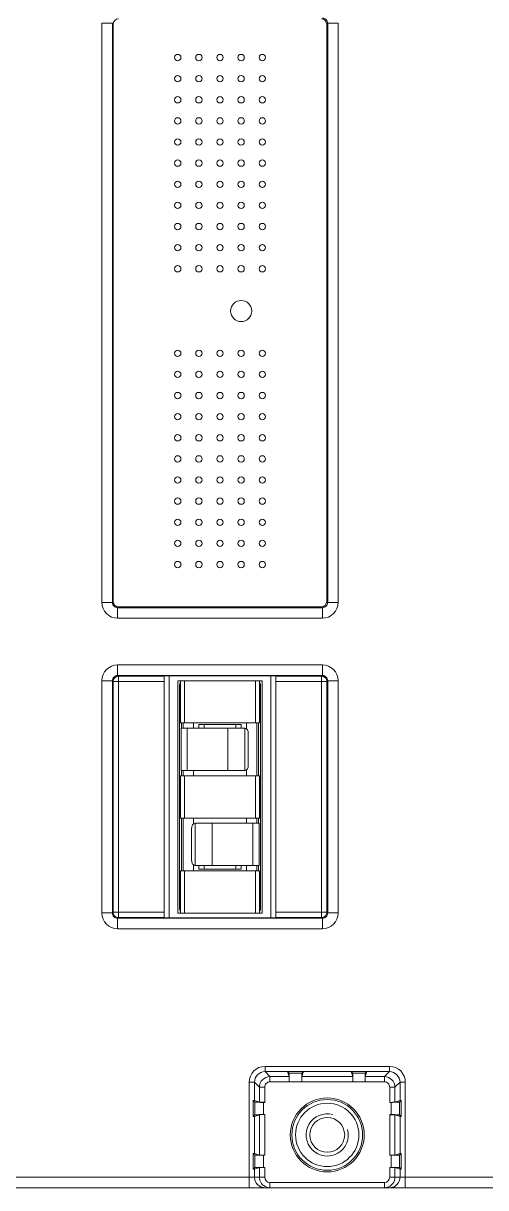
# Model space of a CAD drawing. Header units: millimetres. Extents: x 33157 to 59611, y -29750 to 1750.
# Drawn here: x 54909.9 to 54953.7, y -957.5 to -847.2 of the extents above; entities that cross this region are included whole.
import ezdxf

# ---------------------------------------------------------------- set-up
doc = ezdxf.new("R2010")
doc.units = ezdxf.units.MM
for name, color, linetype, lineweight in [('4CAODIBANPCBDXF_CONTINUOUS_LINE', 7, 'Continuous', 18), ('JIEDIHUANGPIDXF_CONTINUOUS_LINE', 7, 'Continuous', 18), ('JIEDIKUAI_DXF_CONTINUOUS_LINE', 7, 'Continuous', 18), ('LKC233_DXF_CONTINUOUS_LINE', 7, 'Continuous', 18), ('RERONGQIANJIDXF_CONTINUOUS_LINE', 7, 'Continuous', 18)]:
    doc.layers.add(name, color=color, linetype=linetype, lineweight=lineweight)

msp = doc.modelspace()

# ---------------------------------------------------------------- linework, layer by layer
at = {"layer": '4CAODIBANPCBDXF_CONTINUOUS_LINE', "color": 7, "linetype": 'Continuous'}
for p, q in [((54923.76, -909.04), (54923.76, -931.94)), ((54933.36, -931.94), (54933.36, -909.04))]:
    msp.add_line(p, q, dxfattribs=at)
for centre, radius in [((54924.56, -850.49), 0.3), ((54926.56, -850.49), 0.3), ((54928.56, -850.49), 0.3), ((54930.56, -850.49), 0.3), ((54932.56, -850.49), 0.3), ((54924.56, -852.49), 0.3), ((54926.56, -852.49), 0.3), ((54928.56, -852.49), 0.3), ((54930.56, -852.49), 0.3), ((54932.56, -852.49), 0.3), ((54924.56, -854.49), 0.3), ((54926.56, -854.49), 0.3), ((54928.56, -854.49), 0.3), ((54930.56, -854.49), 0.3), ((54932.56, -854.49), 0.3), ((54924.56, -856.49), 0.3), ((54926.56, -856.49), 0.3), ((54928.56, -856.49), 0.3), ((54930.56, -856.49), 0.3), ((54932.56, -856.49), 0.3), ((54924.56, -858.49), 0.3), ((54926.56, -858.49), 0.3), ((54928.56, -858.49), 0.3), ((54930.56, -858.49), 0.3), ((54932.56, -858.49), 0.3), ((54924.56, -860.49), 0.3), ((54926.56, -860.49), 0.3), ((54928.56, -860.49), 0.3), ((54930.56, -860.49), 0.3), ((54932.56, -860.49), 0.3), ((54924.56, -862.49), 0.3), ((54926.56, -862.49), 0.3), ((54928.56, -862.49), 0.3), ((54930.56, -862.49), 0.3), ((54932.56, -862.49), 0.3), ((54924.56, -864.49), 0.3), ((54926.56, -864.49), 0.3), ((54928.56, -864.49), 0.3), ((54930.56, -864.49), 0.3), ((54932.56, -864.49), 0.3), ((54924.56, -866.49), 0.3), ((54926.56, -866.49), 0.3), ((54928.56, -866.49), 0.3), ((54930.56, -866.49), 0.3), ((54932.56, -866.49), 0.3), ((54924.56, -868.49), 0.3), ((54926.56, -868.49), 0.3), ((54928.56, -868.49), 0.3), ((54930.56, -868.49), 0.3), ((54932.56, -868.49), 0.3), ((54924.56, -870.49), 0.3), ((54926.56, -870.49), 0.3), ((54928.56, -870.49), 0.3), ((54930.56, -870.49), 0.3), ((54932.56, -870.49), 0.3), ((54930.56, -874.49), 1), ((54924.56, -878.49), 0.3), ((54926.56, -878.49), 0.3), ((54928.56, -878.49), 0.3), ((54930.56, -878.49), 0.3), ((54932.56, -878.49), 0.3), ((54924.56, -880.49), 0.3), ((54926.56, -880.49), 0.3), ((54928.56, -880.49), 0.3), ((54930.56, -880.49), 0.3), ((54932.56, -880.49), 0.3), ((54924.56, -882.49), 0.3), ((54926.56, -882.49), 0.3), ((54928.56, -882.49), 0.3), ((54930.56, -882.49), 0.3), ((54932.56, -882.49), 0.3), ((54924.56, -884.49), 0.3), ((54926.56, -884.49), 0.3), ((54928.56, -884.49), 0.3), ((54930.56, -884.49), 0.3), ((54932.56, -884.49), 0.3), ((54924.56, -886.49), 0.3), ((54926.56, -886.49), 0.3), ((54928.56, -886.49), 0.3), ((54930.56, -886.49), 0.3), ((54932.56, -886.49), 0.3), ((54924.56, -888.49), 0.3), ((54926.56, -888.49), 0.3), ((54928.56, -888.49), 0.3), ((54930.56, -888.49), 0.3), ((54932.56, -888.49), 0.3), ((54924.56, -890.49), 0.3), ((54926.56, -890.49), 0.3), ((54928.56, -890.49), 0.3), ((54930.56, -890.49), 0.3), ((54932.56, -890.49), 0.3), ((54924.56, -892.49), 0.3), ((54926.56, -892.49), 0.3), ((54928.56, -892.49), 0.3), ((54930.56, -892.49), 0.3), ((54932.56, -892.49), 0.3), ((54924.56, -894.49), 0.3), ((54926.56, -894.49), 0.3), ((54928.56, -894.49), 0.3), ((54930.56, -894.49), 0.3), ((54932.56, -894.49), 0.3), ((54924.56, -896.49), 0.3), ((54926.56, -896.49), 0.3), ((54928.56, -896.49), 0.3), ((54930.56, -896.49), 0.3), ((54932.56, -896.49), 0.3), ((54924.56, -898.49), 0.3), ((54926.56, -898.49), 0.3), ((54928.56, -898.49), 0.3), ((54930.56, -898.49), 0.3), ((54932.56, -898.49), 0.3)]:
    msp.add_circle(centre, radius, dxfattribs=at)
at = {"layer": 'JIEDIHUANGPIDXF_CONTINUOUS_LINE', "color": 7, "linetype": 'Continuous'}
for p, q in [((54924.81, -913.49), (54924.81, -909.49)), ((54932.31, -909.49), (54924.81, -909.49)), ((54925.21, -913.49), (54925.21, -909.49)), ((54931.91, -913.49), (54931.91, -909.49)), ((54932.31, -913.49), (54932.31, -909.49)), ((54924.72, -909.99), (54924.72, -930.99)), ((54932.4, -930.99), (54932.4, -909.99)), ((54932.31, -913.49), (54924.81, -913.49)), ((54924.9, -913.99), (54924.9, -913.49)), ((54932.21, -918.49), (54932.21, -913.49)), ((54924.87, -913.99), (54924.87, -917.99)), ((54924.87, -913.99), (54930.91, -913.99)), ((54925.44, -913.99), (54925.44, -917.99)), ((54929.3, -913.99), (54929.3, -917.99)), ((54930.91, -913.99), (54930.91, -917.99)), ((54931.24, -914.49), (54931.24, -917.49)), ((54924.87, -917.99), (54930.91, -917.99)), ((54924.9, -918.49), (54924.9, -917.99)), ((54924.81, -922.49), (54924.81, -918.49)), ((54932.31, -918.49), (54924.81, -918.49)), ((54925.21, -922.49), (54925.21, -918.49)), ((54931.91, -922.49), (54931.91, -918.49)), ((54932.31, -922.49), (54932.31, -918.49)), ((54932.31, -922.49), (54924.81, -922.49)), ((54924.9, -927.49), (54924.9, -922.49)), ((54932.21, -922.99), (54932.21, -922.49)), ((54925.87, -926.49), (54925.87, -923.49)), ((54926.2, -926.99), (54926.2, -922.99)), ((54932.25, -922.99), (54926.2, -922.99)), ((54927.81, -926.99), (54927.81, -922.99)), ((54931.68, -926.99), (54931.68, -922.99)), ((54932.25, -926.99), (54932.25, -922.99)), ((54932.25, -926.99), (54926.2, -926.99)), ((54932.21, -927.49), (54932.21, -926.99)), ((54924.81, -931.49), (54924.81, -927.49)), ((54932.31, -927.49), (54924.81, -927.49)), ((54925.21, -931.49), (54925.21, -927.49)), ((54931.91, -931.49), (54931.91, -927.49)), ((54932.31, -931.49), (54932.31, -927.49)), ((54932.31, -931.49), (54924.81, -931.49))]:
    msp.add_line(p, q, dxfattribs=at)
for points, knots in [([(54924.76, -909.74), (54924.75, -909.76), (54924.73, -909.84), (54924.72, -909.93), (54924.72, -909.99)], [0, 0, 0, 0, 83925.193617, 345748.437028, 345748.437028, 345748.437028, 345748.437028]), ([(54932.4, -909.99), (54932.4, -909.97), (54932.39, -909.88), (54932.38, -909.8), (54932.36, -909.74)], [0, 0, 0, 0, 88166.316474, 345796.571927, 345796.571927, 345796.571927, 345796.571927]), ([(54931.24, -914.49), (54931.24, -914.43), (54931.23, -914.3), (54931.16, -914.14), (54931.05, -914.02), (54930.96, -913.99), (54930.91, -913.99)], [0, 0, 0, 0, 180386.466891, 346619.589714, 489508.86847, 613265.189293, 613265.189293, 613265.189293, 613265.189293]), ([(54930.91, -917.99), (54930.96, -917.99), (54931.05, -917.96), (54931.16, -917.84), (54931.23, -917.68), (54931.24, -917.55), (54931.24, -917.49)], [0, 0, 0, 0, 123760.463425, 266654.525237, 432893.212525, 613285.717647, 613285.717647, 613285.717647, 613285.717647]), ([(54926.2, -922.99), (54926.16, -922.99), (54926.06, -923.02), (54925.96, -923.14), (54925.89, -923.3), (54925.87, -923.43), (54925.87, -923.49)], [0, 0, 0, 0, 123755.049801, 266642.861033, 432874.276583, 613258.890841, 613258.890841, 613258.890841, 613258.890841]), ([(54925.87, -926.49), (54925.87, -926.55), (54925.89, -926.68), (54925.96, -926.84), (54926.06, -926.96), (54926.16, -926.99), (54926.2, -926.99)], [0, 0, 0, 0, 180390.474789, 346627.291046, 489519.744572, 613278.815062, 613278.815062, 613278.815062, 613278.815062]), ([(54924.72, -930.99), (54924.72, -931.02), (54924.73, -931.13), (54924.76, -931.25), (54924.8, -931.32)], [0, 0, 0, 0, 90480.375783, 345816.340794, 345816.340794, 345816.340794, 345816.340794]), ([(54932.32, -931.32), (54932.33, -931.3), (54932.38, -931.19), (54932.4, -931.08), (54932.4, -930.99)], [0, 0, 0, 0, 81175.022719, 345864.456115, 345864.456115, 345864.456115, 345864.456115])]:
    msp.add_open_spline(points, degree=3, knots=knots, dxfattribs=at)
for points in [[(54924.8, -909.66), (54924.78, -909.68), (54924.77, -909.71), (54924.76, -909.74)], [(54932.36, -909.74), (54932.34, -909.71), (54932.33, -909.68), (54932.32, -909.66)]]:
    msp.add_open_spline(points, degree=3, dxfattribs=at)
at = {"layer": 'JIEDIKUAI_DXF_CONTINUOUS_LINE', "color": 7, "linetype": 'Continuous'}
for p, q in [((54924.56, -931.49), (54924.56, -909.49)), ((54924.56, -909.49), (54924.81, -909.49)), ((54932.31, -909.49), (54932.56, -909.49)), ((54932.56, -931.49), (54932.56, -909.49)), ((54925.06, -913.49), (54925.06, -913.99)), ((54926.06, -913.49), (54926.06, -913.99)), ((54926.56, -913.64), (54926.56, -913.99)), ((54930.56, -913.64), (54926.56, -913.64)), ((54927.06, -913.64), (54927.06, -913.99)), ((54930.06, -913.99), (54930.06, -913.64)), ((54930.56, -913.99), (54930.56, -913.64)), ((54931.06, -914.05), (54931.06, -913.49)), ((54932.06, -918.49), (54932.06, -913.49)), ((54925.06, -917.99), (54925.06, -918.49)), ((54926.06, -917.99), (54926.06, -918.49)), ((54931.06, -918.49), (54931.06, -917.93)), ((54925.06, -922.49), (54925.06, -927.49)), ((54926.06, -922.49), (54926.06, -923.05)), ((54931.06, -922.99), (54931.06, -922.49)), ((54932.06, -922.99), (54932.06, -922.49)), ((54926.06, -926.93), (54926.06, -927.49)), ((54926.56, -926.99), (54926.56, -927.34)), ((54927.06, -926.99), (54927.06, -927.34)), ((54930.06, -927.34), (54930.06, -926.99)), ((54930.56, -927.34), (54930.56, -926.99)), ((54931.06, -927.49), (54931.06, -926.99)), ((54932.06, -927.49), (54932.06, -926.99)), ((54930.56, -927.34), (54926.56, -927.34)), ((54924.56, -931.49), (54924.81, -931.49)), ((54932.31, -931.49), (54932.56, -931.49))]:
    msp.add_line(p, q, dxfattribs=at)
at = {"layer": 'LKC233_DXF_CONTINUOUS_LINE', "color": 7, "linetype": 'Continuous'}
for p, q in [((54917.37, -847.25), (54918.37, -847.25)), ((54917.37, -902.08), (54917.37, -847.25)), ((54918.45, -847.33), (54918.37, -847.25)), ((54918.37, -902.08), (54918.37, -847.25)), ((54918.45, -902), (54918.45, -847.33)), ((54938.75, -847.25), (54938.66, -847.33)), ((54938.66, -847.33), (54938.66, -902)), ((54939.75, -847.25), (54938.75, -847.25)), ((54938.75, -847.25), (54938.75, -902.08)), ((54939.75, -847.25), (54939.75, -902.08)), ((54917.37, -902.08), (54918.37, -902.08)), ((54918.45, -902), (54918.37, -902.08)), ((54918.95, -902.5), (54918.87, -902.58)), ((54938.25, -902.58), (54918.87, -902.58)), ((54918.87, -903.58), (54918.87, -902.58)), ((54938.16, -902.5), (54918.95, -902.5)), ((54938.16, -902.5), (54938.25, -902.58)), ((54938.25, -903.58), (54938.25, -902.58)), ((54938.66, -902), (54938.75, -902.08)), ((54939.75, -902.08), (54938.75, -902.08)), ((54938.25, -903.58), (54918.87, -903.58)), ((54918.87, -908), (54918.87, -909)), ((54918.87, -908), (54938.25, -908)), ((54938.25, -908), (54938.25, -909)), ((54918.87, -909), (54938.25, -909)), ((54918.94, -909.07), (54918.87, -909)), ((54918.94, -909.07), (54918.94, -931.91)), ((54923.28, -909.07), (54918.94, -909.07)), ((54923.28, -909.07), (54923.31, -909.04)), ((54923.31, -909.04), (54933.81, -909.04)), ((54933.84, -909.07), (54933.81, -909.04)), ((54938.18, -909.07), (54933.84, -909.07)), ((54938.25, -909), (54938.18, -909.07)), ((54938.18, -909.07), (54938.18, -931.91)), ((54917.37, -931.48), (54917.37, -909.5)), ((54917.37, -909.5), (54918.37, -909.5)), ((54918.37, -931.48), (54918.37, -909.5)), ((54918.44, -909.57), (54918.37, -909.5)), ((54918.44, -909.57), (54918.44, -931.41)), ((54923.27, -909.57), (54918.44, -909.57)), ((54923.27, -931.41), (54923.27, -909.57)), ((54933.85, -931.41), (54933.85, -909.57)), ((54938.68, -909.57), (54933.85, -909.57)), ((54938.75, -909.5), (54938.68, -909.57)), ((54938.68, -931.41), (54938.68, -909.57)), ((54938.75, -909.5), (54938.75, -931.48)), ((54939.75, -909.5), (54938.75, -909.5)), ((54939.75, -909.5), (54939.75, -931.48)), ((54917.37, -931.48), (54918.37, -931.48)), ((54918.44, -931.41), (54918.37, -931.48)), ((54918.44, -931.41), (54923.27, -931.41)), ((54938.68, -931.41), (54933.85, -931.41)), ((54938.68, -931.41), (54938.75, -931.48)), ((54939.75, -931.48), (54938.75, -931.48)), ((54918.94, -931.91), (54918.87, -931.98)), ((54918.87, -932.98), (54918.87, -931.98)), ((54938.25, -931.98), (54918.87, -931.98)), ((54918.94, -931.91), (54923.28, -931.91)), ((54923.28, -931.91), (54923.31, -931.94)), ((54923.31, -931.94), (54933.81, -931.94)), ((54933.84, -931.91), (54933.81, -931.94)), ((54933.84, -931.91), (54938.18, -931.91)), ((54938.18, -931.91), (54938.25, -931.98)), ((54938.25, -932.98), (54938.25, -931.98)), ((54938.25, -932.98), (54918.87, -932.98)), ((54932.82, -946), (54932.82, -946.5)), ((54944.6, -946), (54932.82, -946)), ((54933.29, -946.97), (54932.82, -946.5)), ((54934.96, -946.5), (54932.82, -946.5)), ((54934.96, -946.49), (54934.96, -946.49)), ((54936.45, -946.49), (54934.96, -946.49)), ((54934.96, -946.5), (54935.12, -946.97)), ((54935.12, -946.65), (54934.96, -946.5)), ((54936.3, -946.65), (54935.12, -946.65)), ((54936.3, -946.65), (54936.45, -946.49)), ((54936.45, -946.5), (54936.3, -946.97)), ((54940.96, -946.5), (54936.45, -946.5)), ((54940.96, -946.49), (54940.96, -946.49)), ((54942.45, -946.49), (54940.96, -946.49)), ((54940.96, -946.5), (54941.12, -946.97)), ((54941.12, -946.65), (54940.96, -946.5)), ((54942.3, -946.65), (54941.12, -946.65)), ((54942.3, -946.65), (54942.45, -946.49)), ((54942.45, -946.5), (54942.3, -946.97)), ((54944.6, -946.5), (54942.45, -946.5)), ((54944.12, -946.97), (54944.6, -946.5)), ((54944.6, -946), (54944.6, -946.5)), ((54931.32, -947.5), (54931.32, -957.49)), ((54931.32, -947.5), (54931.82, -947.5)), ((54931.82, -947.5), (54931.82, -949.24)), ((54932.29, -947.97), (54931.82, -947.5)), ((54932.29, -947.97), (54932.29, -949.4)), ((54932.79, -947.97), (54932.29, -947.97)), ((54932.79, -947.97), (54932.79, -949.41)), ((54933.29, -947.47), (54933.29, -946.97)), ((54935.12, -946.97), (54933.29, -946.97)), ((54935.12, -947.46), (54933.29, -947.47)), ((54942.29, -947.46), (54935.12, -947.46)), ((54941.12, -946.97), (54936.3, -946.97)), ((54944.12, -947.47), (54942.29, -947.46)), ((54944.12, -946.97), (54942.3, -946.97)), ((54944.12, -947.47), (54944.12, -946.97)), ((54944.62, -949.41), (54944.62, -947.97)), ((54944.62, -947.97), (54945.12, -947.97)), ((54945.12, -947.97), (54945.6, -947.5)), ((54945.12, -949.4), (54945.12, -947.97)), ((54945.6, -949.24), (54945.6, -947.5)), ((54946.1, -947.5), (54945.6, -947.5)), ((54946.1, -947.5), (54946.1, -957.49)), ((54931.71, -949.24), (54931.71, -950.74)), ((54931.87, -949.4), (54931.71, -949.24)), ((54931.82, -949.24), (54932.29, -949.4)), ((54931.87, -949.4), (54931.87, -950.58)), ((54932.67, -949.41), (54932.67, -950.57)), ((54932.79, -949.41), (54932.67, -949.41)), ((54944.62, -949.41), (54944.75, -949.41)), ((54944.75, -950.57), (54944.75, -949.41)), ((54945.6, -949.24), (54945.12, -949.4)), ((54945.55, -949.4), (54945.71, -949.24)), ((54945.55, -950.58), (54945.55, -949.4)), ((54945.71, -950.74), (54945.71, -949.24)), ((54931.87, -950.58), (54931.71, -950.74)), ((54931.82, -950.74), (54932.29, -950.58)), ((54931.82, -950.74), (54931.82, -954.24)), ((54932.29, -950.58), (54932.29, -954.4)), ((54932.79, -950.57), (54932.67, -950.57)), ((54932.79, -950.57), (54932.79, -954.41)), ((54944.62, -954.41), (54944.62, -950.57)), ((54944.62, -950.57), (54944.75, -950.57)), ((54945.12, -954.4), (54945.12, -950.58)), ((54945.6, -950.74), (54945.12, -950.58)), ((54945.55, -950.58), (54945.71, -950.74)), ((54945.6, -954.24), (54945.6, -950.74)), ((54931.71, -954.24), (54931.71, -955.74)), ((54931.87, -954.4), (54931.71, -954.24)), ((54931.82, -954.24), (54932.29, -954.4)), ((54931.87, -954.4), (54931.87, -955.58)), ((54932.67, -954.41), (54932.67, -955.57)), ((54932.79, -954.41), (54932.67, -954.41)), ((54944.62, -954.41), (54944.75, -954.41)), ((54944.75, -955.57), (54944.75, -954.41)), ((54945.6, -954.24), (54945.12, -954.4)), ((54945.55, -954.4), (54945.71, -954.24)), ((54945.55, -955.58), (54945.55, -954.4)), ((54945.71, -955.74), (54945.71, -954.24)), ((54931.87, -955.58), (54931.71, -955.74)), ((54931.82, -955.74), (54932.29, -955.58)), ((54931.82, -955.74), (54931.82, -956.49)), ((54932.29, -955.58), (54932.29, -956.49)), ((54932.79, -955.57), (54932.67, -955.57)), ((54932.79, -955.57), (54932.79, -956.49)), ((54944.62, -956.49), (54944.62, -955.57)), ((54944.62, -955.57), (54944.75, -955.57)), ((54945.12, -956.49), (54945.12, -955.58)), ((54945.6, -955.74), (54945.12, -955.58)), ((54945.55, -955.58), (54945.71, -955.74)), ((54945.6, -956.49), (54945.6, -955.74)), ((54932.79, -956.49), (54890.62, -956.49)), ((54977.79, -956.49), (54944.62, -956.49)), ((55050.21, -957.49), (54854.21, -957.49)), ((54933.29, -956.99), (54933.29, -957.49)), ((54933.29, -956.99), (54944.12, -956.99)), ((54944.12, -956.99), (54944.12, -957.49))]:
    msp.add_line(p, q, dxfattribs=at)
for radius in [3.5, 3.35]:
    msp.add_circle((54938.71, -952.49), radius, dxfattribs=at)
for centre, radius, start, end in [((54938.25, -847.25), 0.5, 359.9932, 90.0068), ((54918.87, -902.08), 1.5, 180.0054, 269.993), ((54918.87, -902.08), 0.5, 179.9934, 270.0066), ((54938.25, -902.08), 1.5, 270.0054, 359.993), ((54938.25, -902.08), 0.5, 269.9934, 0.0066), ((54918.87, -909.5), 1.5, 90.0054, 179.993), ((54938.25, -909.5), 1.5, 0.0074, 89.9942), ((54918.87, -909.5), 0.5, 89.9934, 180.0066), ((54918.94, -909.57), 0.5, 112.5045, 173.8746), ((54938.18, -909.56), 0.496, 83.8008, 89.9784), ((54938.18, -909.57), 0.5, 22.5045, 83.8746), ((54938.25, -909.5), 0.5, 359.9932, 90.0068), ((54918.93, -909.57), 0.496, 173.8008, 179.9784), ((54918.87, -931.48), 1.5, 180.0054, 269.993), ((54918.87, -931.48), 0.5, 179.9934, 270.0066), ((54938.25, -931.48), 1.5, 270.0054, 359.993), ((54938.25, -931.48), 0.5, 269.9934, 0.0066), ((54938.18, -931.41), 0.5, 292.5045, 353.8746), ((54938.19, -931.41), 0.496, 353.8008, 359.9784), ((54918.94, -931.41), 0.5, 202.5045, 263.8746), ((54918.94, -931.42), 0.496, 263.8008, 269.9784), ((54932.82, -947.5), 1.5, 90.0005, 179.9978), ((54932.82, -947.5), 0.999, 89.9691, 180.0309), ((54944.6, -947.5), 1.5, 0.0005, 89.9978), ((54944.6, -947.5), 0.999, 359.9691, 90.0309), ((54933.29, -947.97), 1, 90.0199, 179.9801), ((54933.29, -947.97), 0.5, 89.9922, 180.0078), ((54944.12, -947.97), 1, 0.0199, 89.9801), ((54944.12, -947.97), 0.5, 359.9922, 90.0078), ((54932.82, -956.49), 1, 202.4923, 269.9896), ((54933.29, -956.49), 0.5, 180.0101, 270.0095), ((54944.12, -956.49), 0.5, 269.9905, 359.9899), ((54944.6, -956.49), 1, 270.0104, 337.5077)]:
    msp.add_arc(centre, radius, start, end, dxfattribs=at)
for centre, major_axis, ratio, start_param, end_param in [((54918.95, -847.33), (-0.354, 0.354), 0.999924, 5.497825, 7.068545), ((54938.16, -847.33), (-0.354, -0.354), 0.999924, 2.356233, 3.926953), ((54918.95, -902), (-0.354, -0.354), 0.999924, 5.497825, 7.068545), ((54938.16, -902), (0.354, -0.354), 0.999924, 5.497825, 7.068545), ((54923.28, -909.57), (0, -0.5), 0.008727, 3.150319, 4.712389), ((54933.84, -909.57), (0, -0.5), 0.008727, 1.570796, 3.132866), ((54923.28, -931.41), (0, -0.5), 0.008727, 4.712389, 6.274459), ((54933.84, -931.41), (0, -0.5), 0.008727, 0.008727, 1.570796), ((54931.32, -949.24), (-0.5, 0), 0.008727, 3.167773, 3.821876), ((54932.67, -949.4), (-0.8, 0), 0.008727, 0.008727, 1.570796), ((54932.79, -949.4), (-0.5, 0), 0.008727, 0.02618, 1.570796), ((54946.1, -949.24), (-0.5, 0), 0.008727, 5.602902, 6.257005), ((54931.32, -950.74), (-0.5, 0), 0.008727, 2.461309, 3.115413), ((54944.62, -950.58), (-0.5, 0), 0.008727, 3.167773, 4.712389), ((54944.75, -950.58), (-0.8, 0), 0.008727, 3.150319, 4.712389), ((54946.1, -950.74), (-0.5, 0), 0.008727, 0.02618, 0.680284), ((54931.32, -954.24), (-0.5, 0), 0.008727, 3.167773, 3.821876), ((54932.67, -954.4), (-0.8, 0), 0.008727, 0.008727, 1.570796), ((54932.79, -954.4), (-0.5, 0), 0.008727, 0.02618, 1.570796), ((54946.1, -954.24), (-0.5, 0), 0.008727, 5.602902, 6.257005), ((54931.32, -955.74), (-0.5, 0), 0.008727, 2.461309, 3.115413), ((54944.62, -955.58), (-0.5, 0), 0.008727, 3.167773, 4.712389), ((54944.75, -955.58), (-0.8, 0), 0.008727, 3.150319, 4.712389), ((54946.1, -955.74), (-0.5, 0), 0.008727, 0.02618, 0.680284)]:
    msp.add_ellipse(centre, major_axis=major_axis, ratio=ratio, start_param=start_param, end_param=end_param, dxfattribs=at)
for points in [[(54918.94, -909.07), (54918.87, -909.07), (54918.8, -909.08), (54918.74, -909.1)], [(54938.68, -909.57), (54938.68, -909.5), (54938.67, -909.44), (54938.64, -909.38)], [(54918.44, -931.41), (54918.44, -931.48), (54918.45, -931.54), (54918.47, -931.6)], [(54938.18, -931.91), (54938.25, -931.91), (54938.31, -931.9), (54938.37, -931.87)], [(54931.82, -956.49), (54931.82, -956.62), (54931.85, -956.75), (54931.9, -956.87)], [(54932.29, -956.49), (54932.29, -956.67), (54932.35, -956.87), (54932.45, -957.02)], [(54944.92, -957.09), (54945.05, -956.92), (54945.12, -956.7), (54945.12, -956.49)], [(54945.6, -956.49), (54945.6, -956.62), (54945.57, -956.75), (54945.52, -956.87)], [(54932.45, -957.02), (54932.51, -957.13), (54932.6, -957.22), (54932.7, -957.29)], [(54932.7, -957.29), (54932.86, -957.42), (54933.08, -957.49), (54933.29, -957.49)], [(54944.12, -957.49), (54944.31, -957.49), (54944.5, -957.43), (54944.66, -957.34)], [(54944.66, -957.34), (54944.76, -957.27), (54944.85, -957.19), (54944.92, -957.09)]]:
    msp.add_open_spline(points, degree=3, dxfattribs=at)
for points, knots in [([(54935.12, -947.46), (54935.12, -947.36), (54935.12, -947.21), (54935.12, -947.02), (54935.12, -946.9), (54935.12, -946.8), (54935.12, -946.73), (54935.12, -946.69), (54935.12, -946.67), (54935.12, -946.66), (54935.12, -946.65), (54935.12, -946.65)], [0, 0, 0, 0, 486546.644745, 707363.113775, 901287.526554, 1061044.402932, 1180665.777084, 1223744.556878, 1255132.238961, 1274592.946698, 1281922.909852, 1281922.909852, 1281922.909852, 1281922.909852]), ([(54936.3, -946.65), (54936.3, -946.65), (54936.3, -946.66), (54936.3, -946.67), (54936.3, -946.69), (54936.3, -946.73), (54936.3, -946.8), (54936.29, -946.9), (54936.29, -947.02), (54936.29, -947.21), (54936.29, -947.36), (54936.29, -947.46)], [0, 0, 0, 0, 7330.137097, 26791.306645, 58179.73357, 101259.535642, 220883.748457, 380644.415932, 574573.430617, 795395.139712, 1281953.330408, 1281953.330408, 1281953.330408, 1281953.330408]), ([(54941.12, -947.46), (54941.12, -947.36), (54941.12, -947.21), (54941.12, -947.02), (54941.12, -946.9), (54941.12, -946.8), (54941.12, -946.73), (54941.12, -946.69), (54941.12, -946.67), (54941.12, -946.66), (54941.12, -946.65), (54941.12, -946.65)], [0, 0, 0, 0, 486599.340201, 707439.724768, 901385.140539, 1061159.319394, 1180793.649143, 1223877.094587, 1255268.176114, 1274730.991543, 1282061.74857, 1282061.74857, 1282061.74857, 1282061.74857]), ([(54942.3, -946.65), (54942.3, -946.65), (54942.3, -946.66), (54942.3, -946.67), (54942.3, -946.69), (54942.3, -946.73), (54942.3, -946.8), (54942.29, -946.9), (54942.29, -947.02), (54942.29, -947.21), (54942.29, -947.36), (54942.29, -947.46)], [0, 0, 0, 0, 7330.93097, 26794.20821, 58186.03458, 101270.5023, 220907.670715, 380685.640667, 574635.658344, 795481.282978, 1282092.169133, 1282092.169133, 1282092.169133, 1282092.169133]), ([(54935.12, -947.46), (54935.12, -947.4), (54935.12, -947.29), (54935.12, -947.15), (54935.12, -947.07), (54935.12, -947.02), (54935.12, -946.99), (54935.12, -946.97)], [0, 0, 0, 0, 282526.320111, 522217.272316, 614812.6381, 684689.852035, 746801.442655, 746801.442655, 746801.442655, 746801.442655]), ([(54936.29, -947.46), (54936.29, -947.4), (54936.29, -947.29), (54936.29, -947.15), (54936.29, -947.07), (54936.3, -947.02), (54936.29, -946.99), (54936.3, -946.97)], [0, 0, 0, 0, 282532.293833, 522228.31405, 614825.637666, 684704.329081, 746817.232985, 746817.232985, 746817.232985, 746817.232985]), ([(54941.12, -947.46), (54941.12, -947.4), (54941.12, -947.29), (54941.12, -947.15), (54941.12, -947.07), (54941.12, -947.02), (54941.12, -946.99), (54941.12, -946.97)], [0, 0, 0, 0, 282556.92716, 522273.845911, 614879.24287, 684764.026844, 746882.346226, 746882.346226, 746882.346226, 746882.346226]), ([(54942.29, -947.46), (54942.29, -947.4), (54942.29, -947.29), (54942.29, -947.15), (54942.29, -947.07), (54942.3, -947.02), (54942.29, -946.99), (54942.3, -946.97)], [0, 0, 0, 0, 282562.900882, 522284.887646, 614892.242436, 684778.50389, 746898.136557, 746898.136557, 746898.136557, 746898.136557]), ([(54944.72, -949.41), (54944.77, -949.41), (54944.87, -949.4), (54944.99, -949.41), (54945.07, -949.4), (54945.11, -949.4), (54945.12, -949.4)], [0, 0, 0, 0, 233956.117648, 431359.956367, 563290.147295, 613617.812679, 613617.812679, 613617.812679, 613617.812679]), ([(54944.72, -949.41), (54944.83, -949.41), (54944.98, -949.41), (54945.17, -949.4), (54945.3, -949.4), (54945.4, -949.4), (54945.47, -949.4), (54945.51, -949.4), (54945.53, -949.4), (54945.54, -949.4), (54945.55, -949.4), (54945.55, -949.4)], [0, 0, 0, 0, 484005.182325, 704902.054867, 899582.322578, 1060105.602962, 1180335.352302, 1223662.511359, 1255239.620726, 1274819.476885, 1282186.559278, 1282186.559278, 1282186.559278, 1282186.559278]), ([(54932.69, -950.57), (54932.59, -950.57), (54932.44, -950.57), (54932.25, -950.57), (54932.12, -950.58), (54932.02, -950.58), (54931.95, -950.58), (54931.91, -950.58), (54931.89, -950.58), (54931.88, -950.58), (54931.87, -950.58), (54931.87, -950.58)], [0, 0, 0, 0, 483894.964651, 704741.534552, 899377.469666, 1059864.195685, 1180066.566302, 1223383.858897, 1254953.777524, 1274529.174958, 1281894.579719, 1281894.579719, 1281894.579719, 1281894.579719]), ([(54932.69, -950.57), (54932.64, -950.57), (54932.55, -950.57), (54932.43, -950.57), (54932.34, -950.58), (54932.3, -950.57), (54932.29, -950.58)], [0, 0, 0, 0, 233905.904604, 431267.375344, 563169.250634, 613486.114397, 613486.114397, 613486.114397, 613486.114397]), ([(54944.72, -954.41), (54944.77, -954.41), (54944.87, -954.4), (54944.99, -954.41), (54945.07, -954.4), (54945.11, -954.4), (54945.12, -954.4)], [0, 0, 0, 0, 233966.927617, 431379.887402, 563316.174178, 613646.164958, 613646.164958, 613646.164958, 613646.164958]), ([(54944.72, -954.41), (54944.83, -954.41), (54944.98, -954.41), (54945.17, -954.4), (54945.3, -954.4), (54945.4, -954.4), (54945.47, -954.4), (54945.51, -954.4), (54945.53, -954.4), (54945.54, -954.4), (54945.55, -954.4), (54945.55, -954.4)], [0, 0, 0, 0, 484026.597312, 704933.243518, 899622.124929, 1060152.507725, 1180387.576673, 1223716.652756, 1255295.159264, 1274875.881741, 1282243.290094, 1282243.290094, 1282243.290094, 1282243.290094]), ([(54932.69, -955.57), (54932.59, -955.57), (54932.44, -955.57), (54932.25, -955.57), (54932.12, -955.58), (54932.02, -955.58), (54931.95, -955.58), (54931.91, -955.58), (54931.89, -955.58), (54931.88, -955.58), (54931.87, -955.58), (54931.87, -955.58)], [0, 0, 0, 0, 483916.380379, 704772.724281, 899417.273394, 1059911.10207, 1180118.792481, 1223438.002168, 1255009.317984, 1274585.581766, 1281951.312497, 1281951.312497, 1281951.312497, 1281951.312497])]:
    msp.add_open_spline(points, degree=3, knots=knots, dxfattribs=at)
at = {"layer": 'RERONGQIANJIDXF_CONTINUOUS_LINE', "color": 7, "linetype": 'Continuous'}
for radius in [3, 1.65]:
    msp.add_circle((54938.71, -952.49), radius, dxfattribs=at)
at = {"layer": 'RERONGQIANJIDXF_CONTINUOUS_LINE', "color": 2, "linetype": 'Continuous'}
msp.add_arc((54938.71, -952.49), 2, 75, 15, dxfattribs=at)

doc.saveas('drawing.dxf')
